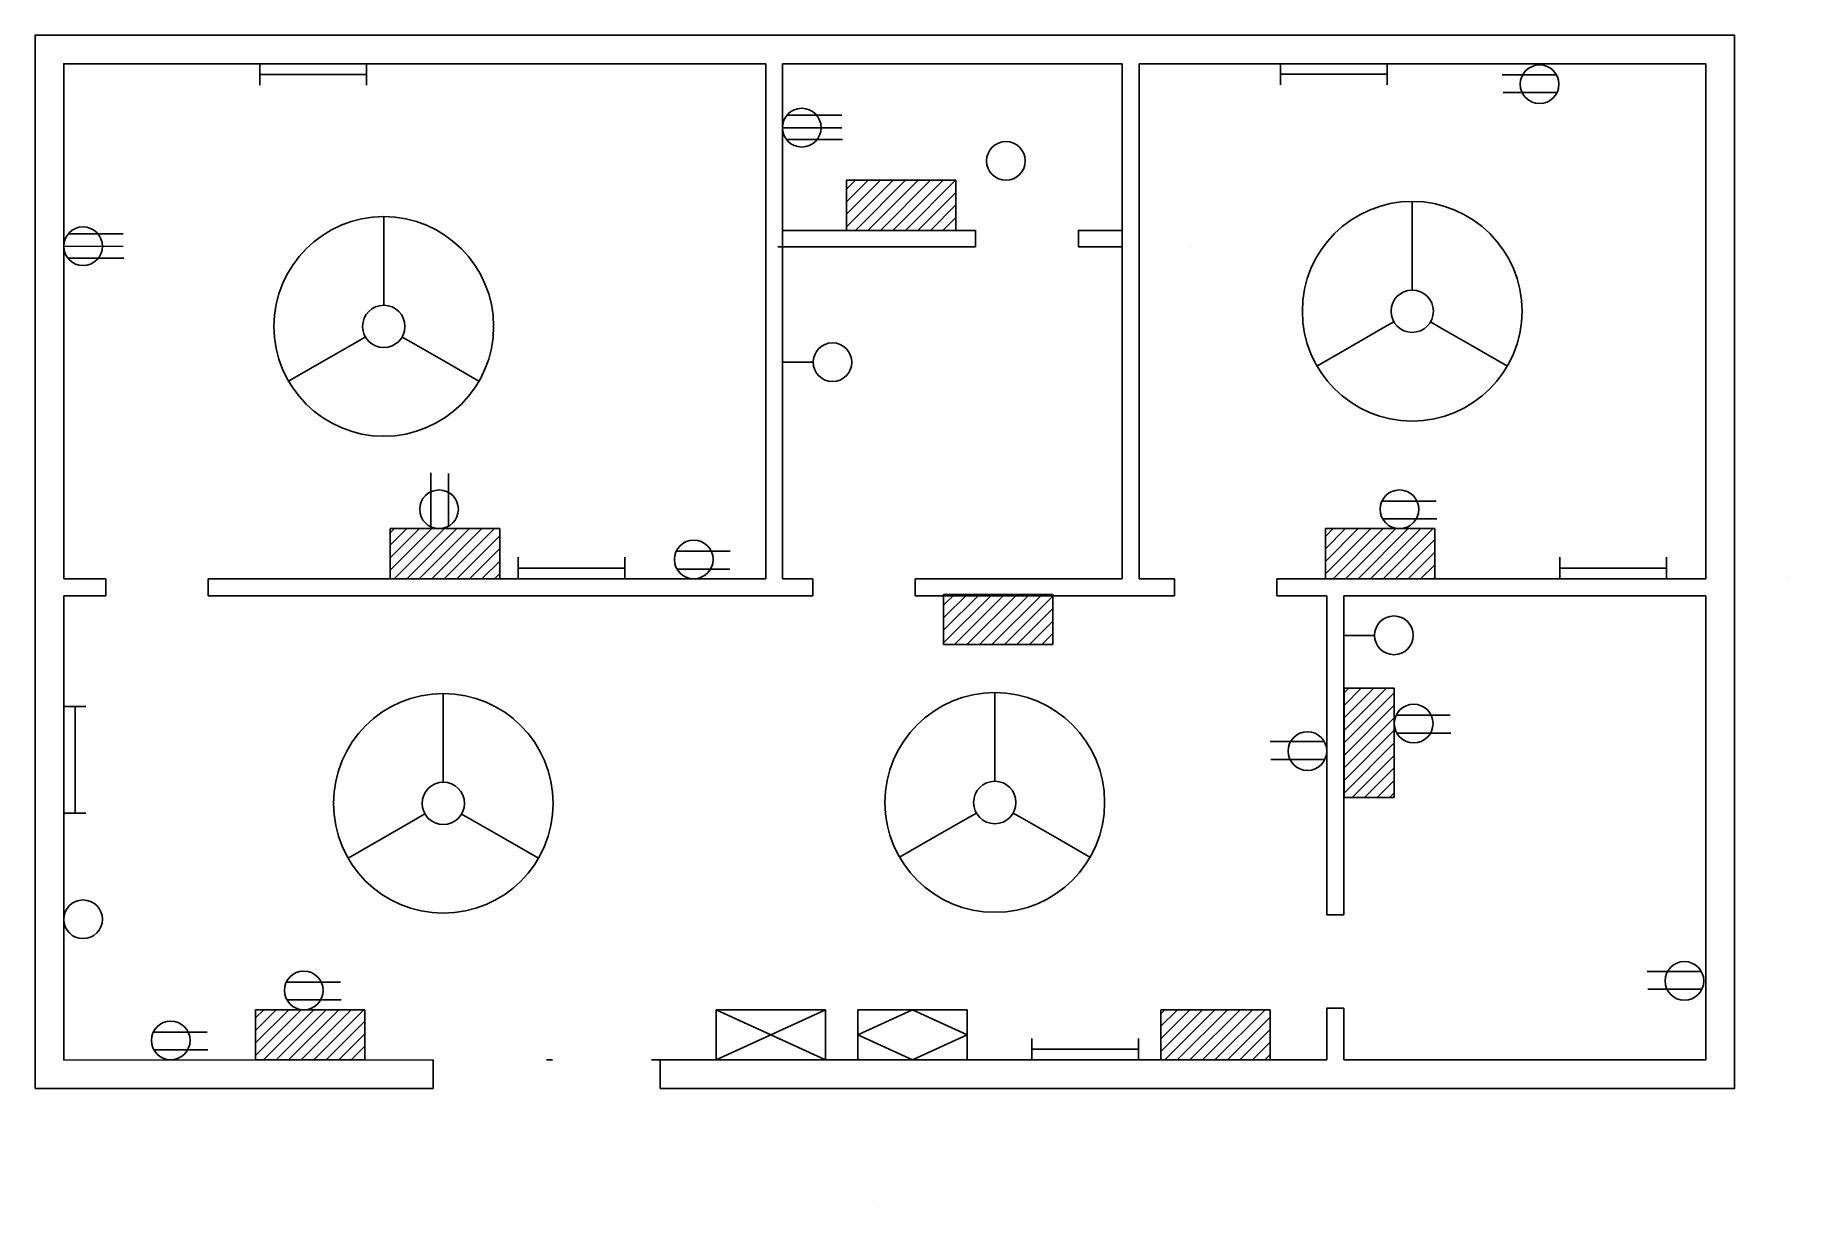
# Model space of a CAD drawing. Header units: inches. Extents: x -560 to 59, y -16 to 396.
import ezdxf

# ---------------------------------------------------------------- set-up
doc = ezdxf.new("R2010")
doc.units = ezdxf.units.IN
doc.header["$MEASUREMENT"] = 0
for name, color, linetype in [('dimensions', 1, 'Continuous'), ('hatches', 102, 'Continuous'), ('windows', 40, 'Continuous')]:
    doc.layers.add(name, color=color, linetype=linetype)

msp = doc.modelspace()

# ---------------------------------------------------------------- hatches: boundary and pattern name
at = {"layer": 'Defpoints'}
h = msp.add_hatch(dxfattribs=at)
h.set_pattern_fill('ANSI31', color=0, scale=25, style=0)
h.paths.add_polyline_path([(-97.45, 126.34), (-79.74, 126.34), (-79.74, 164.95), (-97.45, 164.95)])
h.paths.add_polyline_path([(-104.05, 221.28), (-65.44, 221.28), (-65.44, 203.56), (-104.05, 203.56)])
h.paths.add_polyline_path([(-200.27, 180.36), (-200.27, 198.08), (-238.88, 198.08), (-238.88, 180.36)])
h.paths.add_polyline_path([(-162.16, 51.4), (-123.55, 51.4), (-123.55, 33.69), (-162.16, 33.69)])
h.paths.add_polyline_path([(-273.14, 344.32), (-234.53, 344.32), (-234.53, 326.6), (-273.14, 326.6)])
h = msp.add_hatch(dxfattribs=at)
h.set_pattern_fill('ANSI31', color=0, scale=25, style=0)
h.paths.add_polyline_path([(-434.22, 221.28), (-395.61, 221.28), (-395.61, 203.56), (-434.22, 203.56)])
edge = h.paths.add_edge_path(flags=17)
edge.add_line((-395.61, 221.28), (-395.61, 220.55))
h = msp.add_hatch(dxfattribs=at)
h.set_pattern_fill('ANSI31', color=0, scale=25, style=0)
h.paths.add_polyline_path([(-481.79, 51.4), (-443.18, 51.4), (-443.18, 33.69), (-481.79, 33.69)])
edge = h.paths.add_edge_path(flags=17)
edge.add_line((-443.18, 51.4), (-443.18, 50.68))

# ---------------------------------------------------------------- linework, layer by layer
for p, q in [((-175.77, 395.57), (-295.77, 395.57)), ((-175.77, 395.57), (-295.77, 395.57)), ((40.34, 395.57), (-175.77, 395.57)), ((-301.63, 385.46), (-301.63, 203.56)), ((-295.77, 385.46), (-295.77, 207.1)), ((-295.77, 385.46), (-295.77, 385.46)), ((-295.77, 385.46), (-295.77, 385.46)), ((-175.77, 385.46), (-175.77, 203.56)), ((-175.77, 385.46), (-175.77, 385.46)), ((-169.79, 385.46), (-169.79, 203.56)), ((-273.14, 344.32), (-273.14, 326.6)), ((-273.14, 344.32), (-234.53, 344.32)), ((-234.53, 326.6), (-234.53, 344.32)), ((-234.53, 344.32), (-234.53, 343.6)), ((-295.77, 326.6), (-227.59, 326.6)), ((-234.53, 326.6), (-273.14, 326.6)), ((-191.47, 326.6), (-175.77, 326.6)), ((-73.42, 305.53), (-73.42, 323.41)), ((-436.53, 300.17), (-436.53, 318.04)), ((-297.37, 320.82), (-295.77, 320.82)), ((-151.7, 320.82), (-151.7, 320.82)), ((-436.53, 300.17), (-436.53, 303.81)), ((-73.42, 305.53), (-73.42, 309.18)), ((-83.06, 292.5), (-95.39, 285.41)), ((-79.9, 294.32), (-83.06, 292.5)), ((-66.95, 294.29), (-63.8, 292.46)), ((-63.8, 292.46), (-51.45, 285.4)), ((-446.17, 287.14), (-458.5, 280.04)), ((-443.01, 288.96), (-446.17, 287.14)), ((-430.06, 288.93), (-426.91, 287.1)), ((-426.91, 287.1), (-414.55, 280.04)), ((-434.22, 221.28), (-434.22, 203.56)), ((-434.22, 221.28), (-395.61, 221.28)), ((-395.61, 203.56), (-395.61, 221.28)), ((-395.61, 221.28), (-395.61, 220.55)), ((-104.05, 221.28), (-104.05, 203.56)), ((-104.05, 221.28), (-65.44, 221.28)), ((-65.44, 203.56), (-65.44, 221.28)), ((-65.44, 221.28), (-65.44, 220.55)), ((-295.77, 207.1), (-295.77, 203.56)), ((-534.7, 203.56), (-549.55, 203.56)), ((-301.63, 203.56), (-498.59, 203.56)), ((-395.61, 203.56), (-434.22, 203.56)), ((-285.04, 203.56), (-295.77, 203.56)), ((-175.77, 203.56), (-248.92, 203.56)), ((-238.88, 198.08), (-238.88, 180.36)), ((-238.88, 198.08), (-200.27, 198.08)), ((-200.27, 180.36), (-200.27, 198.08)), ((-200.27, 198.08), (-200.27, 197.35)), ((-169.79, 203.56), (-157.32, 203.56)), ((-121.2, 203.56), (30.23, 203.56)), ((-65.44, 203.56), (-104.05, 203.56)), ((59.25, 203.56), (59.25, 203.56)), ((-549.55, 197.56), (-549.55, 197.56)), ((-549.55, 197.56), (-549.55, 192.25)), ((-386.17, 197.56), (-445.84, 197.56)), ((-103.57, 84.96), (-103.57, 197.56)), ((-97.57, 197.56), (30.23, 197.56)), ((-97.57, 87.47), (-97.57, 197.56)), ((-200.27, 180.36), (-238.88, 180.36)), ((-79.74, 164.95), (-97.45, 164.95)), ((-97.45, 164.95), (-96.73, 164.95)), ((-97.45, 126.34), (-97.45, 164.95)), ((-79.74, 164.95), (-79.74, 126.34)), ((-415.52, 131.76), (-415.52, 149.63)), ((-220.79, 132.07), (-220.79, 149.94)), ((-415.52, 131.76), (-415.52, 135.4)), ((-220.79, 132.07), (-220.79, 135.71)), ((-97.45, 126.34), (-79.74, 126.34)), ((-425.17, 118.73), (-437.5, 111.63)), ((-422.01, 120.55), (-425.17, 118.73)), ((-409.05, 120.52), (-405.9, 118.69)), ((-405.9, 118.69), (-393.55, 111.63)), ((-230.43, 119.04), (-242.76, 111.94)), ((-227.27, 120.86), (-230.43, 119.04)), ((-214.32, 120.83), (-211.17, 119)), ((-211.17, 119), (-198.82, 111.94)), ((-481.79, 51.4), (-481.79, 33.69)), ((-481.79, 51.4), (-443.18, 51.4)), ((-443.18, 33.69), (-443.18, 51.4)), ((-443.18, 51.4), (-443.18, 50.68)), ((-319.16, 51.4), (-319.16, 33.69)), ((-319.16, 51.4), (-280.55, 33.69)), ((-319.16, 51.4), (-280.55, 51.4)), ((-280.55, 51.4), (-319.16, 33.72)), ((-280.55, 33.69), (-280.55, 51.4)), ((-280.55, 51.4), (-280.55, 50.68)), ((-269.19, 51.4), (-269.19, 33.69)), ((-269.19, 51.4), (-230.58, 51.4)), ((-230.58, 33.69), (-230.58, 51.4)), ((-230.58, 51.4), (-230.58, 50.68)), ((-162.16, 51.4), (-162.16, 33.69)), ((-162.16, 51.4), (-123.55, 51.4)), ((-123.55, 33.69), (-123.55, 51.4)), ((-123.55, 51.4), (-123.55, 50.68)), ((-97.57, 33.69), (-97.57, 51.94)), ((-103.57, 33.69), (-103.57, 48.82)), ((-443.18, 33.69), (-481.79, 33.69)), ((-280.55, 33.69), (-319.16, 33.69)), ((-230.58, 33.69), (-269.19, 33.69)), ((-123.55, 33.69), (-162.16, 33.69)), ((40.34, 23.57), (-103.57, 23.57))]:
    msp.add_line(p, q)
for points in [[(-338.92, 23.57), (40.34, 23.57), (40.34, 395.57), (-559.66, 395.57), (-559.66, 23.57)], [(-301.63, 385.46), (-549.55, 385.46), (-549.55, 203.56)], [(-175.77, 385.46), (-295.77, 385.46)], [(30.23, 203.56), (30.23, 385.46), (-169.79, 385.46)], [(-97.57, 33.69), (30.23, 33.69), (30.23, 197.56)], [(-379.06, 33.69), (-377, 33.69)], [(-342.04, 33.69), (-103.57, 33.69)]]:
    msp.add_lwpolyline(points)
for centre in [(-73.42, 298.05), (-436.53, 292.69), (-415.52, 124.28), (-220.79, 124.59)]:
    msp.add_circle(centre, 7.48)
at = {"layer": 'Defpoints', "color": 0}
for p, q in [((-480.32, 385.46), (-480.32, 377.84)), ((-442.66, 385.46), (-442.66, 377.84)), ((-119.92, 385.58), (-119.92, 377.96)), ((-82.25, 385.58), (-82.25, 377.96)), ((-480.32, 381.65), (-442.66, 381.65)), ((-119.92, 381.77), (-82.25, 381.77)), ((-38, 381.57), (-41.6, 381.57)), ((-22.5, 381.57), (-38, 381.57)), ((-22.28, 375.28), (-41.35, 375.28)), ((-294.16, 367.27), (-274.76, 367.27)), ((-295.77, 362.87), (-274.76, 362.81)), ((-294.31, 358.65), (-274.53, 358.65)), ((-73.42, 323.41), (-73.42, 336.83)), ((-436.53, 318.04), (-436.53, 331.46)), ((-547.94, 325.41), (-528.54, 325.41)), ((-227.59, 320.83), (-227.59, 326.6)), ((-191.27, 320.82), (-191.27, 326.6)), ((-175.77, 326.6), (-175.77, 320.6)), ((-549.55, 321), (-528.54, 320.95)), ((-548.09, 316.78), (-528.31, 316.78)), ((-230.58, 320.83), (-227.59, 320.83)), ((-175.77, 320.82), (-191.27, 320.82)), ((-95.39, 285.41), (-107.03, 278.71)), ((-51.45, 285.4), (-39.81, 278.71)), ((-458.5, 280.04), (-470.14, 273.35)), ((-414.55, 280.04), (-402.92, 273.34)), ((-284.93, 280.03), (-295.77, 280.03)), ((-419.96, 221.94), (-419.96, 241.01)), ((-413.67, 237.66), (-413.67, 240.81)), ((-413.67, 222.16), (-413.67, 237.66)), ((-84.09, 231.04), (-65.01, 231.04)), ((-83.86, 224.75), (-68.36, 224.75)), ((-68.36, 224.75), (-64.68, 224.75)), ((-389.08, 211.19), (-389.08, 203.56)), ((-351.41, 211.19), (-351.41, 203.56)), ((-333.25, 213.33), (-314.18, 213.33)), ((-21.27, 211.19), (-21.27, 203.56)), ((16.4, 211.19), (16.4, 203.56)), ((-389.08, 207.38), (-351.41, 207.38)), ((-333.03, 207.03), (-317.53, 207.03)), ((-317.53, 207.03), (-314.4, 207.03)), ((-21.27, 207.38), (16.4, 207.38)), ((-534.7, 203.56), (-534.7, 197.56)), ((-498.59, 203.56), (-498.59, 197.58)), ((-285.04, 203.56), (-285.04, 197.56)), ((-248.92, 203.56), (-248.92, 197.56)), ((-157.32, 203.56), (-157.32, 197.55)), ((-121.2, 203.56), (-121.2, 197.58)), ((-549.55, 192.25), (-549.55, 33.66)), ((-534.7, 197.56), (-537.59, 197.56)), ((-498.59, 197.58), (-495.59, 197.58)), ((-248.92, 197.56), (-245.74, 197.56)), ((-157.32, 197.55), (-160.2, 197.56)), ((-121.2, 197.58), (-118.02, 197.58)), ((-118.2, 197.57), (-110.88, 197.57)), ((-86.71, 183.61), (-97.54, 183.61)), ((-415.52, 149.63), (-415.52, 163.05)), ((-220.79, 149.94), (-220.79, 163.36)), ((-541.72, 158.51), (-549.34, 158.51)), ((-545.53, 158.51), (-545.53, 120.85)), ((-79.08, 155.4), (-60, 155.4)), ((-78.85, 149.11), (-63.35, 149.11)), ((-63.35, 149.11), (-59.75, 149.11)), ((-119.94, 146.11), (-123.54, 146.11)), ((-104.44, 146.11), (-119.94, 146.11)), ((-104.22, 139.82), (-123.29, 139.82)), ((-541.72, 120.85), (-549.34, 120.85)), ((-437.5, 111.63), (-449.13, 104.94)), ((-393.55, 111.63), (-381.92, 104.93)), ((-242.76, 111.94), (-254.4, 105.25)), ((-198.82, 111.94), (-187.18, 105.24)), ((-97.52, 84.96), (-97.57, 87.47)), ((-103.57, 84.96), (-97.52, 84.96)), ((13.16, 64.96), (9.56, 64.96)), ((28.66, 64.96), (13.16, 64.96)), ((-470.94, 61.17), (-451.87, 61.17)), ((28.88, 58.67), (9.81, 58.67)), ((-470.72, 54.87), (-455.22, 54.87)), ((-455.22, 54.87), (-451.62, 54.87)), ((-269.19, 42.54), (-249.89, 51.4)), ((-249.89, 51.4), (-230.58, 42.54)), ((-97.57, 51.94), (-103.65, 51.94)), ((-103.57, 48.82), (-103.57, 51.94)), ((-517.92, 43.51), (-498.85, 43.51)), ((-517.7, 37.22), (-502.2, 37.22)), ((-502.2, 37.22), (-498.6, 37.22)), ((-249.89, 33.69), (-269.19, 42.54)), ((-230.58, 42.54), (-249.89, 33.69)), ((-207.75, 41.31), (-207.75, 33.69)), ((-207.75, 37.5), (-170.09, 37.5)), ((-170.09, 41.31), (-170.09, 33.69)), ((-549.55, 33.66), (-419.1, 33.69)), ((-419.1, 23.57), (-419.1, 33.69)), ((-338.92, 23.57), (-338.92, 33.69)), ((-338.92, 33.69), (-338.92, 33.69))]:
    msp.add_line(p, q, dxfattribs=at)
for centre, radius in [((-28.45, 378.21), 6.83), ((-288.94, 362.87), 6.83), ((-216.86, 351.15), 6.83), ((-73.42, 298.05), 38.78), ((-436.53, 292.69), 38.78), ((-542.71, 321), 6.83), ((-278.1, 280.03), 6.83), ((-417.03, 228.11), 6.83), ((-77.91, 228.11), 6.83), ((-327.08, 210.4), 6.83), ((-79.87, 183.61), 6.83), ((-415.52, 124.28), 38.78), ((-220.79, 124.59), 38.78), ((-72.9, 152.47), 6.83), ((-110.39, 142.75), 6.83), ((-542.71, 83.34), 6.83), ((22.71, 61.6), 6.83), ((-464.77, 58.24), 6.83), ((-511.75, 40.58), 6.83)]:
    msp.add_circle(centre, radius, dxfattribs=at)
at = {"layer": 'dimensions', "color": 0}
for p, q in [((-301.63, 381.85), (-301.63, 385.46)), ((-295.77, 385.46), (-175.77, 385.46)), ((-295.77, 385.46), (-295.77, 326.6)), ((-175.77, 385.46), (-175.77, 326.6)), ((-169.79, 203.57), (-169.79, 385.46)), ((-301.63, 205.33), (-301.63, 383.66)), ((-175.77, 326.6), (-175.77, 326.6)), ((-230.58, 320.83), (-297.37, 320.82)), ((-297.37, 320.82), (-295.77, 320.82)), ((-295.77, 203.56), (-295.77, 320.82)), ((-175.77, 203.56), (-175.77, 320.82)), ((-175.77, 320.82), (-175.77, 320.82)), ((-310.62, 203.56), (-301.63, 203.56)), ((-287.92, 203.56), (-295.77, 203.56)), ((-159.25, 203.57), (-169.79, 203.57)), ((-386.17, 197.56), (-285.04, 197.56))]:
    msp.add_line(p, q, dxfattribs=at)
at = {"layer": 'hatches', "color": 0}
for p, q in [((-301.63, 378.25), (-301.63, 385.46)), ((-169.79, 203.56), (-159.57, 203.56)), ((-386.17, 197.56), (-287.99, 197.56)), ((-245.74, 197.56), (-160.2, 197.56)), ((-103.57, 197.56), (-118.2, 197.57)), ((-118.02, 197.57), (-103.57, 197.56)), ((-103.57, 197.56), (-103.55, 87.93)), ((-55.66, 197.56), (-97.57, 197.56)), ((-103.55, 87.93), (-103.55, 87.96)), ((-263.19, -16.11), (-263.19, -16.11))]:
    msp.add_line(p, q, dxfattribs=at)
at = {"layer": 'windows', "color": 0}
for p, q in [((-549.55, 197.56), (-537.59, 197.56)), ((-445.84, 197.56), (-495.59, 197.57)), ((-386.17, 197.56), (-287.05, 197.56)), ((-175.77, 197.56), (-160.2, 197.56)), ((-118.2, 197.57), (-103.57, 197.56)), ((-559.66, 23.57), (-419.1, 23.57))]:
    msp.add_line(p, q, dxfattribs=at)

doc.saveas('drawing.dxf')
